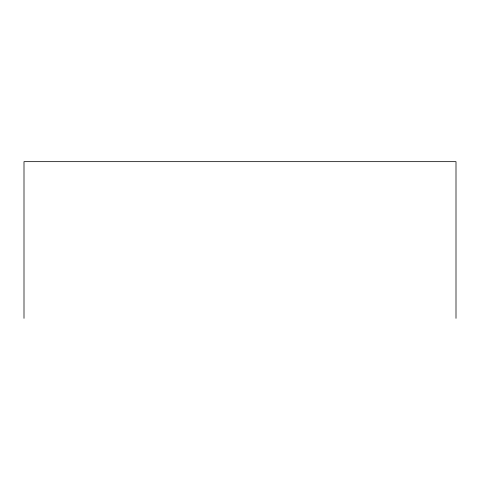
<?xml version="1.0" encoding="UTF-8"?>
<svg xmlns="http://www.w3.org/2000/svg" width="480" height="480" viewBox="0 0 480 480"><rect width="100%" height="100%" fill="white"/><g stroke="black" fill="none" stroke-linecap="round" stroke-linejoin="round"><path stroke-width="0.72" d="M456 318.342L456 161.658L24 161.658L24 318.342"/></g></svg>
